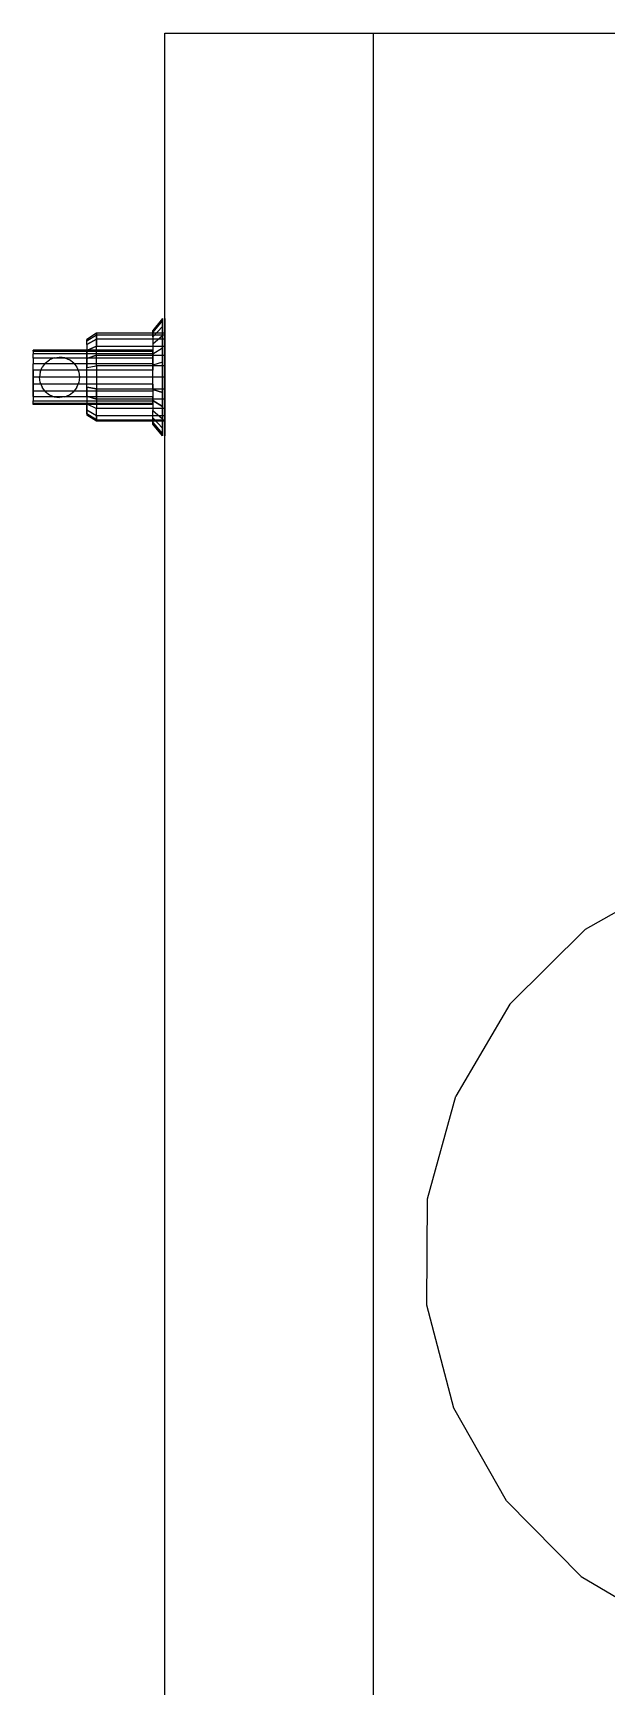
# Model space of a CAD drawing. Header units: inches. Extents: x 0 to 54693, y 0 to 31146.
# Drawn here: x 50599 to 50834, y 9166 to 9843 of the extents above; entities that cross this region are included whole.
import ezdxf

# ---------------------------------------------------------------- set-up
doc = ezdxf.new("R2010")
doc.units = ezdxf.units.IN
doc.header["$MEASUREMENT"] = 0
doc.layers.add('Added', color=3, linetype='Continuous')

msp = doc.modelspace()

# ---------------------------------------------------------------- linework, layer by layer
at = {"layer": 'Added', "linetype": 'Continuous', "lineweight": -2, "ltscale": 0.18}
for p, q in [((50653.23, 9843.35), (51253.23, 9843.35)), ((50653.23, 7968.35), (50653.23, 9843.35)), ((50738.46, 9843.35), (50738.46, 7968.35)), ((50652.23, 9726.46), (50648.23, 9721.59)), ((50652.23, 9725.64), (50648.23, 9720.94)), ((50648.23, 9720.94), (50652.23, 9725.64)), ((50648.23, 9719.03), (50652.23, 9723.24)), ((50652.23, 9723.24), (50648.23, 9719.03)), ((50648.23, 9720.94), (50648.23, 9721.59)), ((50648.23, 9720.94), (50648.23, 9721.59)), ((50652.23, 9726.46), (50652.23, 9725.64)), ((50652.23, 9725.64), (50652.23, 9726.46)), ((50652.23, 9725.64), (50652.23, 9723.24)), ((50652.23, 9723.24), (50652.23, 9725.64)), ((50652.23, 9723.24), (50652.23, 9719.43)), ((50652.23, 9719.43), (50652.23, 9723.24)), ((50653.23, 9725.64), (50653.23, 9726.46)), ((50653.23, 9726.46), (50653.23, 9725.64)), ((50653.23, 9723.24), (50653.23, 9725.64)), ((50653.23, 9725.64), (50653.23, 9723.24)), ((50653.23, 9719.43), (50653.23, 9723.24)), ((50653.23, 9723.24), (50653.23, 9719.43)), ((50625.23, 9720.46), (50621.23, 9717.92)), ((50621.23, 9717.39), (50625.23, 9719.85)), ((50621.23, 9717.39), (50625.23, 9719.85)), ((50625.23, 9718.05), (50621.23, 9715.85)), ((50621.23, 9715.85), (50625.23, 9718.05)), ((50621.23, 9717.39), (50621.23, 9717.92)), ((50621.23, 9717.92), (50621.23, 9717.39)), ((50621.23, 9715.85), (50621.23, 9717.39)), ((50621.23, 9715.85), (50621.23, 9717.39)), ((50621.23, 9715.85), (50621.23, 9713.39)), ((50621.23, 9715.85), (50621.23, 9713.39)), ((50625.23, 9715.19), (50621.23, 9713.39)), ((50621.23, 9713.39), (50625.23, 9715.19)), ((50653.23, 9720.46), (50625.23, 9720.46)), ((50625.23, 9720.46), (50625.23, 9719.85)), ((50625.23, 9719.85), (50625.23, 9720.46)), ((50625.23, 9718.05), (50625.23, 9719.85)), ((50625.23, 9719.85), (50653.23, 9719.85)), ((50625.23, 9719.85), (50625.23, 9718.05)), ((50625.23, 9718.05), (50625.23, 9715.19)), ((50625.23, 9715.19), (50625.23, 9718.05)), ((50653.23, 9718.05), (50625.23, 9718.05)), ((50625.23, 9711.46), (50625.23, 9715.19)), ((50625.23, 9715.19), (50653.23, 9715.19)), ((50625.23, 9711.46), (50625.23, 9715.19)), ((50648.23, 9719.03), (50648.23, 9720.94)), ((50648.23, 9720.94), (50648.23, 9719.03)), ((50652.23, 9719.43), (50648.23, 9715.99)), ((50652.23, 9719.43), (50648.23, 9715.99)), ((50648.23, 9719.03), (50648.23, 9715.99)), ((50648.23, 9719.03), (50648.23, 9715.99)), ((50648.23, 9715.99), (50648.23, 9712.03)), ((50648.23, 9715.99), (50648.23, 9712.03)), ((50648.23, 9712.03), (50652.23, 9714.46)), ((50648.23, 9712.03), (50652.23, 9714.46)), ((50652.23, 9719.43), (50652.23, 9714.46)), ((50652.23, 9714.46), (50652.23, 9719.43)), ((50652.23, 9714.46), (50652.23, 9708.67)), ((50652.23, 9708.67), (50652.23, 9714.46)), ((50653.23, 9719.85), (50653.23, 9720.46)), ((50653.23, 9720.46), (50653.23, 9719.85)), ((50653.23, 9719.85), (50653.23, 9718.05)), ((50653.23, 9719.85), (50653.23, 9718.05)), ((50653.23, 9711.46), (50653.23, 9719.43)), ((50653.23, 9719.43), (50653.23, 9711.46)), ((50653.23, 9718.05), (50653.23, 9715.19)), ((50653.23, 9718.05), (50653.23, 9715.19)), ((50653.23, 9707.12), (50653.23, 9714.46)), ((50653.23, 9714.46), (50653.23, 9707.12)), ((50648.23, 9713.58), (50599.23, 9713.58)), ((50599.23, 9713.2), (50599.23, 9713.58)), ((50599.23, 9713.2), (50599.23, 9713.58)), ((50599.23, 9713.58), (50599.23, 9713.2)), ((50599.23, 9713.2), (50648.23, 9713.2)), ((50599.23, 9713.2), (50599.23, 9712.09)), ((50599.23, 9713.2), (50599.23, 9712.09)), ((50648.23, 9712.09), (50599.23, 9712.09)), ((50599.23, 9710.32), (50599.23, 9712.09)), ((50599.23, 9710.32), (50599.23, 9712.09)), ((50648.23, 9710.32), (50599.23, 9710.32)), ((50599.23, 9710.32), (50599.23, 9708.02)), ((50599.23, 9710.32), (50599.23, 9708.02)), ((50648.23, 9708.02), (50599.23, 9708.02)), ((50599.23, 9705.34), (50599.23, 9708.02)), ((50599.23, 9705.34), (50599.23, 9708.02)), ((50604.23, 9708.28), (50602.92, 9706.57)), ((50604.23, 9708.28), (50605.94, 9709.58)), ((50607.92, 9710.41), (50605.94, 9709.58)), ((50607.92, 9710.41), (50610.05, 9710.69)), ((50612.18, 9710.41), (50610.05, 9710.69)), ((50612.18, 9710.41), (50614.16, 9709.58)), ((50615.87, 9708.28), (50614.16, 9709.58)), ((50615.87, 9708.28), (50617.18, 9706.57)), ((50621.23, 9710.19), (50621.23, 9713.39)), ((50621.23, 9713.39), (50621.23, 9710.19)), ((50625.23, 9711.46), (50621.23, 9710.19)), ((50621.23, 9710.19), (50625.23, 9711.46)), ((50621.23, 9706.46), (50621.23, 9710.19)), ((50621.23, 9710.19), (50621.23, 9706.46)), ((50625.23, 9707.12), (50625.23, 9711.46)), ((50625.23, 9711.46), (50653.23, 9711.46)), ((50625.23, 9707.12), (50625.23, 9711.46)), ((50648.23, 9713.58), (50648.23, 9713.2)), ((50648.23, 9713.58), (50648.23, 9713.2)), ((50648.23, 9712.09), (50648.23, 9713.2)), ((50648.23, 9713.2), (50648.23, 9712.09)), ((50648.23, 9712.09), (50648.23, 9710.32)), ((50648.23, 9712.09), (50648.23, 9710.32)), ((50648.23, 9712.03), (50648.23, 9705.34)), ((50648.23, 9705.34), (50648.23, 9712.03)), ((50648.23, 9708.02), (50648.23, 9710.32)), ((50648.23, 9708.02), (50648.23, 9710.32)), ((50652.23, 9708.67), (50648.23, 9707.41)), ((50652.23, 9708.67), (50648.23, 9707.41)), ((50652.23, 9708.67), (50652.23, 9696.25)), ((50652.23, 9696.25), (50652.23, 9708.67)), ((50653.23, 9696.25), (50653.23, 9708.67)), ((50653.23, 9708.67), (50653.23, 9696.25)), ((50599.23, 9699.58), (50599.23, 9705.34)), ((50648.23, 9705.34), (50599.23, 9705.34)), ((50599.23, 9705.34), (50599.23, 9699.58)), ((50653.23, 9702.46), (50599.23, 9702.46)), ((50602.1, 9704.59), (50601.82, 9702.46)), ((50602.1, 9700.33), (50601.82, 9702.46)), ((50602.1, 9704.59), (50602.92, 9706.57)), ((50617.18, 9706.57), (50618, 9704.59)), ((50618, 9704.59), (50618.28, 9702.46)), ((50618.28, 9702.46), (50618, 9700.33)), ((50621.23, 9706.46), (50625.23, 9707.12)), ((50621.23, 9706.46), (50625.23, 9707.12)), ((50621.23, 9698.46), (50621.23, 9706.46)), ((50621.23, 9698.46), (50621.23, 9706.46)), ((50625.23, 9707.12), (50625.23, 9697.8)), ((50625.23, 9707.12), (50625.23, 9697.8)), ((50653.23, 9707.12), (50625.23, 9707.12)), ((50648.23, 9697.51), (50648.23, 9707.41)), ((50648.23, 9697.51), (50648.23, 9707.41)), ((50648.23, 9699.58), (50599.23, 9699.58)), ((50599.23, 9699.58), (50599.23, 9696.9)), ((50599.23, 9696.9), (50599.23, 9699.58)), ((50599.23, 9696.9), (50648.23, 9696.9)), ((50599.23, 9696.9), (50599.23, 9694.6)), ((50599.23, 9694.6), (50599.23, 9696.9)), ((50599.23, 9694.6), (50648.23, 9694.6)), ((50599.23, 9694.6), (50599.23, 9692.83)), ((50599.23, 9694.6), (50599.23, 9692.83)), ((50602.1, 9700.33), (50602.92, 9698.35)), ((50604.23, 9696.64), (50602.92, 9698.35)), ((50604.23, 9696.64), (50605.94, 9695.33)), ((50605.94, 9695.33), (50607.92, 9694.51)), ((50607.92, 9694.51), (50610.05, 9694.23)), ((50612.18, 9694.51), (50610.05, 9694.23)), ((50612.18, 9694.51), (50614.16, 9695.33)), ((50614.16, 9695.33), (50615.87, 9696.64)), ((50617.18, 9698.35), (50615.87, 9696.64)), ((50617.18, 9698.35), (50618, 9700.33)), ((50625.23, 9697.8), (50621.23, 9698.46)), ((50621.23, 9698.46), (50621.23, 9694.73)), ((50621.23, 9694.73), (50621.23, 9698.46)), ((50621.23, 9698.46), (50625.23, 9697.8)), ((50621.23, 9694.73), (50625.23, 9693.46)), ((50621.23, 9694.73), (50621.23, 9691.53)), ((50625.23, 9693.46), (50621.23, 9694.73)), ((50621.23, 9694.73), (50621.23, 9691.53)), ((50625.23, 9693.46), (50625.23, 9697.8)), ((50625.23, 9697.8), (50625.23, 9693.46)), ((50625.23, 9697.8), (50653.23, 9697.8)), ((50648.23, 9699.58), (50648.23, 9692.89)), ((50648.23, 9699.58), (50648.23, 9692.89)), ((50648.23, 9697.51), (50652.23, 9696.25)), ((50652.23, 9696.25), (50648.23, 9697.51)), ((50648.23, 9696.9), (50648.23, 9694.6)), ((50648.23, 9696.9), (50648.23, 9694.6)), ((50648.23, 9692.83), (50648.23, 9694.6)), ((50648.23, 9692.83), (50648.23, 9694.6)), ((50652.23, 9696.25), (50652.23, 9690.46)), ((50652.23, 9690.46), (50652.23, 9696.25)), ((50653.23, 9690.46), (50653.23, 9697.8)), ((50653.23, 9697.8), (50653.23, 9690.46)), ((50599.23, 9691.72), (50599.23, 9692.83)), ((50599.23, 9692.83), (50648.23, 9692.83)), ((50599.23, 9691.72), (50599.23, 9692.83)), ((50648.23, 9691.72), (50599.23, 9691.72)), ((50599.23, 9691.34), (50599.23, 9691.72)), ((50599.23, 9691.34), (50599.23, 9691.72)), ((50648.23, 9691.34), (50599.23, 9691.34)), ((50621.23, 9691.53), (50625.23, 9689.73)), ((50621.23, 9691.53), (50621.23, 9689.07)), ((50621.23, 9689.07), (50621.23, 9691.53)), ((50621.23, 9691.53), (50625.23, 9689.73)), ((50621.23, 9689.07), (50625.23, 9686.87)), ((50621.23, 9689.07), (50625.23, 9686.87)), ((50621.23, 9689.07), (50621.23, 9687.53)), ((50621.23, 9687.53), (50621.23, 9689.07)), ((50625.23, 9685.07), (50621.23, 9687.53)), ((50621.23, 9687.53), (50621.23, 9687)), ((50621.23, 9687.53), (50625.23, 9685.07)), ((50621.23, 9687.53), (50621.23, 9687)), ((50625.23, 9693.46), (50625.23, 9689.73)), ((50653.23, 9693.46), (50625.23, 9693.46)), ((50625.23, 9693.46), (50625.23, 9689.73)), ((50625.23, 9686.87), (50625.23, 9689.73)), ((50625.23, 9686.87), (50625.23, 9689.73)), ((50653.23, 9689.73), (50625.23, 9689.73)), ((50648.23, 9692.89), (50652.23, 9690.46)), ((50648.23, 9692.89), (50648.23, 9688.93)), ((50652.23, 9690.46), (50648.23, 9692.89)), ((50648.23, 9692.89), (50648.23, 9688.93)), ((50648.23, 9691.72), (50648.23, 9692.83)), ((50648.23, 9691.72), (50648.23, 9692.83)), ((50648.23, 9691.72), (50648.23, 9691.34)), ((50648.23, 9691.72), (50648.23, 9691.34)), ((50648.23, 9691.34), (50648.23, 9691.72)), ((50648.23, 9685.89), (50648.23, 9688.93)), ((50648.23, 9688.93), (50652.23, 9685.49)), ((50648.23, 9685.89), (50648.23, 9688.93)), ((50648.23, 9688.93), (50652.23, 9685.49)), ((50652.23, 9690.46), (50652.23, 9685.49)), ((50652.23, 9685.49), (50652.23, 9690.46)), ((50653.23, 9685.49), (50653.23, 9693.46)), ((50653.23, 9693.46), (50653.23, 9685.49)), ((50653.23, 9686.87), (50653.23, 9689.73)), ((50653.23, 9686.87), (50653.23, 9689.73)), ((50625.23, 9684.46), (50621.23, 9687)), ((50625.23, 9685.07), (50625.23, 9686.87)), ((50625.23, 9686.87), (50653.23, 9686.87)), ((50625.23, 9686.87), (50625.23, 9685.07)), ((50625.23, 9684.46), (50625.23, 9685.07)), ((50625.23, 9685.07), (50653.23, 9685.07)), ((50625.23, 9685.07), (50625.23, 9684.46)), ((50653.23, 9684.46), (50625.23, 9684.46)), ((50652.23, 9681.67), (50648.23, 9685.89)), ((50648.23, 9685.89), (50652.23, 9681.67)), ((50648.23, 9685.89), (50648.23, 9683.98)), ((50648.23, 9683.98), (50648.23, 9685.89)), ((50652.23, 9679.28), (50648.23, 9683.98)), ((50648.23, 9683.32), (50648.23, 9683.98)), ((50648.23, 9683.32), (50648.23, 9683.98)), ((50648.23, 9683.98), (50652.23, 9679.28)), ((50652.23, 9678.46), (50648.23, 9683.32)), ((50652.23, 9685.49), (50652.23, 9681.67)), ((50652.23, 9681.67), (50652.23, 9685.49)), ((50652.23, 9681.67), (50652.23, 9679.28)), ((50652.23, 9679.28), (50652.23, 9681.67)), ((50653.23, 9686.87), (50653.23, 9685.07)), ((50653.23, 9686.87), (50653.23, 9685.07)), ((50653.23, 9681.67), (50653.23, 9685.49)), ((50653.23, 9685.49), (50653.23, 9681.67)), ((50653.23, 9685.07), (50653.23, 9684.46)), ((50653.23, 9684.46), (50653.23, 9685.07)), ((50653.23, 9679.28), (50653.23, 9681.67)), ((50653.23, 9681.67), (50653.23, 9679.28)), ((50652.23, 9679.28), (50652.23, 9678.46)), ((50652.23, 9678.46), (50652.23, 9679.28)), ((50653.23, 9679.28), (50653.23, 9678.46)), ((50653.23, 9678.46), (50653.23, 9679.28)), ((50825.44, 9476.51), (50863.33, 9498.06)), ((50825.44, 9476.51), (50794.41, 9445.88)), ((50794.41, 9445.88), (50772.36, 9408.27)), ((50760.8, 9366.23), (50772.36, 9408.27)), ((50760.52, 9322.64), (50760.8, 9366.23)), ((50771.53, 9280.46), (50760.52, 9322.64)), ((50793.08, 9242.56), (50771.53, 9280.46)), ((50823.7, 9211.53), (50793.08, 9242.56)), ((50823.7, 9211.53), (50861.31, 9189.49))]:
    msp.add_line(p, q, dxfattribs=at)

doc.saveas('drawing.dxf')
